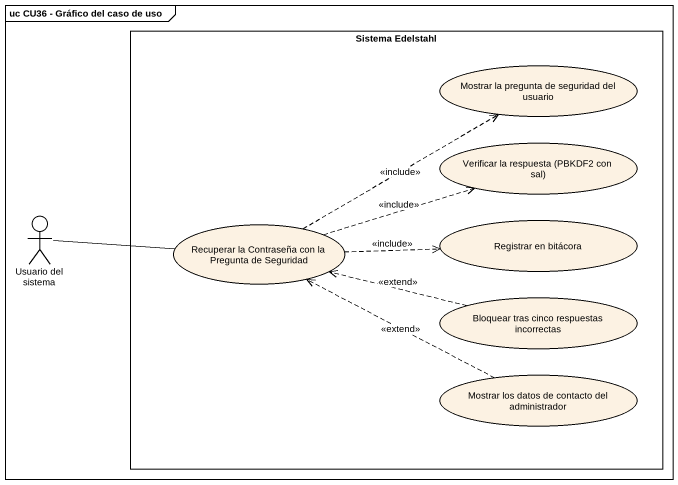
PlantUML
@startuml
mainframe uc CU36 - Gráfico del caso de uso
rectangle "Sistema Edelstahl" as Sistema_Edelstahl {
  usecase "Mostrar la pregunta de seguridad del usuario" as Mostrar_la_pregunta_de
  usecase "Verificar la respuesta (PBKDF2 con sal)" as Verificar_la_respuesta
  usecase "Recuperar la Contraseña con la Pregunta de Seguridad" as Recuperar_la_Contraseña_con
  usecase "Registrar en bitácora" as Registrar_en_bitácora
  usecase "Bloquear tras cinco respuestas incorrectas" as Bloquear_tras_cinco
  usecase "Mostrar los datos de contacto del administrador" as Mostrar_los_datos_de
}
actor "Usuario del sistema" as Usuario_del_sistema
Usuario_del_sistema -right- Recuperar_la_Contraseña_con
Recuperar_la_Contraseña_con .right.> Mostrar_la_pregunta_de : <<include>>
Recuperar_la_Contraseña_con .right.> Verificar_la_respuesta : <<include>>
Recuperar_la_Contraseña_con .right.> Registrar_en_bitácora : <<include>>
Bloquear_tras_cinco .left.> Recuperar_la_Contraseña_con : <<extend>>
Mostrar_los_datos_de .left.> Recuperar_la_Contraseña_con : <<extend>>
@enduml
